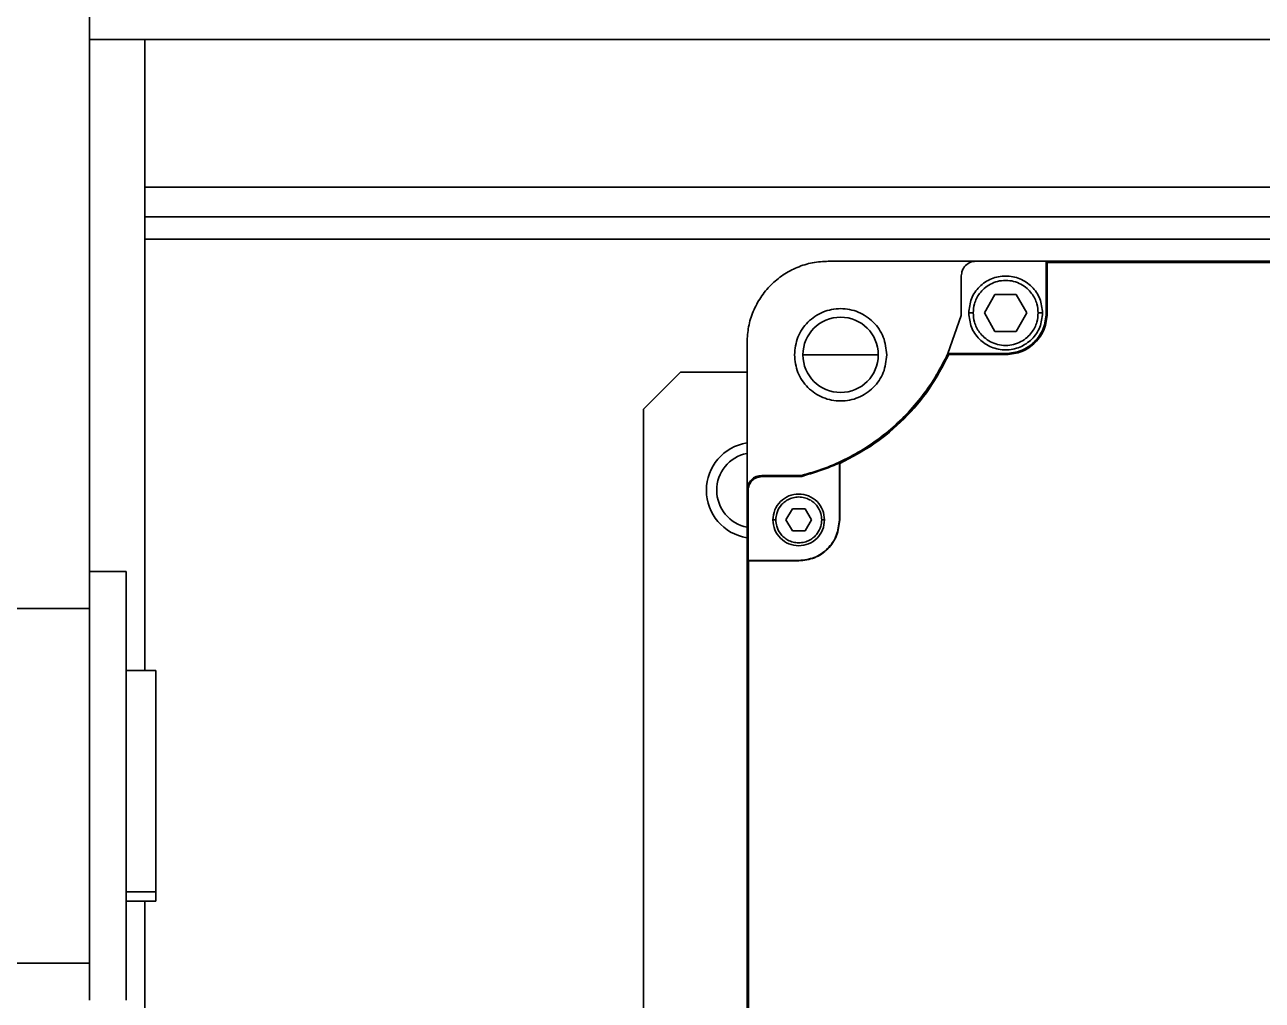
# Model space of a CAD drawing. Header units: millimetres. Extents: x -1052 to 3351, y 0 to 2015.
# Drawn here: x -378.258 to -375.78, y 1683.091 to 1685.043 of the extents above; entities that cross this region are included whole.
import ezdxf

# ---------------------------------------------------------------- set-up
doc = ezdxf.new("R2010")
doc.units = ezdxf.units.MM

msp = doc.modelspace()

# ---------------------------------------------------------------- linework, layer by layer
at = {"color": 7, "linetype": 'Continuous', "lineweight": 35}
for p, q in [((-378.1281, 1693.2956), (-378.1281, 1683.9489)), ((-378.1281, 1693.2956), (-378.1281, 1683.9489)), ((-378.1281, 1685.0139), (-378.0172, 1685.0139)), ((-378.1281, 1685.0139), (-378.0172, 1685.0139)), ((-378.0172, 1685.0139), (-373.5057, 1685.0139)), ((-378.0172, 1685.0139), (-378.0172, 1684.7181)), ((-378.0172, 1685.0139), (-378.0172, 1683.7507)), ((-378.0172, 1685.0139), (-373.5057, 1685.0139)), ((-378.0172, 1685.0139), (-378.0172, 1684.7181)), ((-378.0172, 1685.0139), (-378.0172, 1683.7507)), ((-378.0172, 1684.7181), (-373.5057, 1684.7181)), ((-378.0172, 1684.7181), (-373.5057, 1684.7181)), ((-373.5057, 1684.6589), (-378.0172, 1684.6589)), ((-373.5057, 1684.6589), (-378.0172, 1684.6589)), ((-373.5057, 1684.6145), (-378.0172, 1684.6145)), ((-373.5057, 1684.6145), (-378.0172, 1684.6145)), ((-376.6489, 1684.5701), (-376.353, 1684.5701)), ((-376.6489, 1684.5701), (-376.353, 1684.5701)), ((-376.3532, 1684.5702), (-376.2126, 1684.5702)), ((-376.3532, 1684.5702), (-376.2126, 1684.5702)), ((-376.2126, 1684.5702), (-376.2126, 1684.4666)), ((-375.3103, 1684.5702), (-376.2126, 1684.5702)), ((-376.2126, 1684.5702), (-376.2126, 1684.4666)), ((-375.3103, 1684.5702), (-376.2126, 1684.5702)), ((-376.2118, 1684.5687), (-375.311, 1684.5687)), ((-376.2105, 1684.5674), (-376.2118, 1684.5687)), ((-376.2118, 1684.4659), (-376.2118, 1684.5687)), ((-376.2118, 1684.5687), (-375.311, 1684.5687)), ((-376.2105, 1684.5674), (-376.2118, 1684.5687)), ((-376.2118, 1684.4659), (-376.2118, 1684.5687)), ((-376.2105, 1684.5674), (-376.2105, 1684.4659)), ((-375.3123, 1684.5674), (-376.2105, 1684.5674)), ((-376.2105, 1684.5674), (-376.2105, 1684.4659)), ((-375.3123, 1684.5674), (-376.2105, 1684.5674)), ((-376.3828, 1684.5406), (-376.3828, 1684.4613)), ((-376.3828, 1684.5406), (-376.3828, 1684.4613)), ((-376.3153, 1684.5036), (-376.3366, 1684.4666)), ((-376.3153, 1684.5036), (-376.3366, 1684.4666)), ((-376.2726, 1684.5036), (-376.3153, 1684.5036)), ((-376.2726, 1684.5036), (-376.3153, 1684.5036)), ((-376.2512, 1684.4666), (-376.2726, 1684.5036)), ((-376.2512, 1684.4666), (-376.2726, 1684.5036)), ((-376.3828, 1684.4613), (-376.4098, 1684.3852)), ((-376.3828, 1684.4613), (-376.4098, 1684.3852)), ((-376.3153, 1684.4296), (-376.3366, 1684.4666)), ((-376.3153, 1684.4296), (-376.3366, 1684.4666)), ((-376.2726, 1684.4296), (-376.2512, 1684.4666)), ((-376.2726, 1684.4296), (-376.2512, 1684.4666)), ((-376.2118, 1684.4659), (-376.2105, 1684.4659)), ((-376.2118, 1684.4659), (-376.2105, 1684.4659)), ((-376.3153, 1684.4296), (-376.2726, 1684.4296)), ((-376.3153, 1684.4296), (-376.2726, 1684.4296)), ((-376.8116, 1684.1115), (-376.8116, 1684.4074)), ((-376.8116, 1684.1115), (-376.8116, 1684.4074)), ((-376.6243, 1684.3828), (-376.6998, 1684.3828)), ((-376.6243, 1684.3828), (-376.6998, 1684.3828)), ((-376.6243, 1684.3828), (-376.5489, 1684.3828)), ((-376.6243, 1684.3828), (-376.5489, 1684.3828)), ((-376.2939, 1684.3852), (-376.4098, 1684.3852)), ((-376.2939, 1684.3852), (-376.4098, 1684.3852)), ((-376.4083, 1684.3845), (-376.2932, 1684.3845)), ((-376.4083, 1684.3845), (-376.4075, 1684.3832)), ((-376.4083, 1684.3845), (-376.2932, 1684.3845)), ((-376.4083, 1684.3845), (-376.4075, 1684.3832)), ((-376.2932, 1684.3832), (-376.4075, 1684.3832)), ((-376.2932, 1684.3832), (-376.4075, 1684.3832)), ((-376.2932, 1684.3832), (-376.2932, 1684.3845)), ((-376.2932, 1684.3832), (-376.2932, 1684.3845)), ((-376.9448, 1684.3483), (-377.0187, 1684.2743)), ((-376.9448, 1684.3483), (-377.0187, 1684.2743)), ((-376.9448, 1684.3483), (-376.8116, 1684.3483)), ((-376.9448, 1684.3483), (-376.8116, 1684.3483)), ((-377.0187, 1682.7655), (-377.0187, 1684.2743)), ((-377.0187, 1682.7655), (-377.0187, 1684.2743)), ((-376.6268, 1684.1657), (-376.7022, 1684.139)), ((-376.6268, 1684.1657), (-376.7022, 1684.139)), ((-376.6268, 1684.1657), (-376.6262, 1684.1653)), ((-376.6268, 1684.0524), (-376.6268, 1684.1657)), ((-376.6268, 1684.1657), (-376.6262, 1684.1653)), ((-376.6268, 1684.0524), (-376.6268, 1684.1657)), ((-376.6262, 1684.1653), (-376.6262, 1684.0524)), ((-376.6262, 1684.1653), (-376.6262, 1684.0524)), ((-376.7028, 1684.1413), (-376.7821, 1684.1413)), ((-376.7028, 1684.1413), (-376.7821, 1684.1413)), ((-376.7821, 1684.1397), (-376.7821, 1684.139)), ((-376.7821, 1684.1397), (-376.7024, 1684.1397)), ((-376.7821, 1684.1397), (-376.7821, 1684.139)), ((-376.7821, 1684.1397), (-376.7024, 1684.1397)), ((-376.7821, 1684.139), (-376.7023, 1684.139)), ((-376.7821, 1684.139), (-376.7023, 1684.139)), ((-376.7023, 1684.139), (-376.7024, 1684.1397)), ((-376.7024, 1684.1397), (-376.7024, 1684.1397)), ((-376.7023, 1684.139), (-376.7024, 1684.1397)), ((-376.7024, 1684.1397), (-376.7024, 1684.1397)), ((-376.7022, 1684.139), (-376.7023, 1684.139)), ((-376.7022, 1684.139), (-376.7023, 1684.139)), ((-376.8117, 1684.1117), (-376.8117, 1682.9282)), ((-376.8117, 1684.1117), (-376.8117, 1682.9282)), ((-376.8102, 1682.9283), (-376.8102, 1684.1116)), ((-376.8094, 1684.1116), (-376.8102, 1684.1116)), ((-376.8102, 1682.9283), (-376.8102, 1684.1116)), ((-376.8094, 1684.1116), (-376.8102, 1684.1116)), ((-376.8094, 1683.9711), (-376.8094, 1684.1116)), ((-376.8094, 1683.9711), (-376.8094, 1684.1116)), ((-376.7337, 1684.0524), (-376.7209, 1684.0746)), ((-376.7337, 1684.0524), (-376.7209, 1684.0746)), ((-376.7209, 1684.0746), (-376.6953, 1684.0746)), ((-376.7209, 1684.0746), (-376.6953, 1684.0746)), ((-376.6953, 1684.0746), (-376.6825, 1684.0524)), ((-376.6953, 1684.0746), (-376.6825, 1684.0524)), ((-376.7209, 1684.0302), (-376.7337, 1684.0524)), ((-376.7209, 1684.0302), (-376.7337, 1684.0524)), ((-376.6825, 1684.0524), (-376.6953, 1684.0302)), ((-376.6825, 1684.0524), (-376.6953, 1684.0302)), ((-376.6268, 1684.0524), (-376.6262, 1684.0524)), ((-376.6268, 1684.0524), (-376.6262, 1684.0524)), ((-376.6953, 1684.0302), (-376.7209, 1684.0302)), ((-376.6953, 1684.0302), (-376.7209, 1684.0302)), ((-376.8089, 1683.9705), (-376.8094, 1683.9711)), ((-376.8094, 1683.9711), (-376.7081, 1683.9711)), ((-376.8089, 1683.9705), (-376.8094, 1683.9711)), ((-376.8094, 1683.9711), (-376.7081, 1683.9711)), ((-376.8089, 1683.9705), (-376.8089, 1683.0693)), ((-376.7081, 1683.9705), (-376.8089, 1683.9705)), ((-376.8089, 1683.9705), (-376.8089, 1683.0693)), ((-376.7081, 1683.9705), (-376.8089, 1683.9705)), ((-376.7081, 1683.9711), (-376.7081, 1683.9705)), ((-376.7081, 1683.9711), (-376.7081, 1683.9705)), ((-378.0542, 1683.9489), (-378.1281, 1683.9489)), ((-378.1281, 1683.091), (-378.1281, 1683.9489)), ((-378.0542, 1683.9489), (-378.1281, 1683.9489)), ((-378.1281, 1683.091), (-378.1281, 1683.9489)), ((-378.0542, 1683.091), (-378.0542, 1683.9489)), ((-378.0542, 1683.091), (-378.0542, 1683.9489)), ((-378.1281, 1683.8749), (-378.8085, 1683.8749)), ((-378.1281, 1683.8749), (-378.8085, 1683.8749)), ((-378.0542, 1683.7507), (-377.995, 1683.7507)), ((-378.0542, 1683.7507), (-377.995, 1683.7507)), ((-377.995, 1683.7507), (-377.995, 1683.3081)), ((-377.995, 1683.7507), (-377.995, 1683.3081)), ((-377.995, 1683.3081), (-378.0542, 1683.3081)), ((-377.995, 1683.3081), (-378.0542, 1683.3081)), ((-377.995, 1683.2892), (-377.995, 1683.3081)), ((-377.995, 1683.2892), (-377.995, 1683.3081)), ((-378.0542, 1683.2892), (-377.995, 1683.2892)), ((-378.0542, 1683.2892), (-377.995, 1683.2892)), ((-378.0172, 1683.2892), (-378.0172, 1682.026)), ((-378.0172, 1683.2892), (-378.0172, 1682.026)), ((-378.8085, 1683.1649), (-378.1281, 1683.1649)), ((-378.8085, 1683.1649), (-378.1281, 1683.1649))]:
    msp.add_line(p, q, dxfattribs=at)
for centre, radius, start, end in [((-376.6243, 1684.3828), 0.0754, 0, 180), ((-376.6243, 1684.3828), 0.0754, 0, 180), ((-376.6243, 1684.3828), 0.0754, 180, 0), ((-376.6243, 1684.3828), 0.0754, 180, 0), ((-376.7969, 1684.1116), 0.0961, 99.0397, 180), ((-376.7969, 1684.1116), 0.0961, 99.0397, 180), ((-376.7969, 1684.1116), 0.0754, 101.5621, 258.6923), ((-376.7969, 1684.1116), 0.0754, 101.5621, 258.6923), ((-376.7969, 1684.1116), 0.0961, 180, 260.8984), ((-376.7969, 1684.1116), 0.0961, 180, 260.8984)]:
    msp.add_arc(centre, radius, start, end, dxfattribs=at)
for points, knots in [([(-376.8116, 1684.4074), (-376.811, 1684.418), (-376.8098, 1684.4393), (-376.8001, 1684.47), (-376.785, 1684.4983), (-376.7647, 1684.5232), (-376.7398, 1684.5435), (-376.7115, 1684.5586), (-376.6808, 1684.5683), (-376.6595, 1684.5695), (-376.6489, 1684.5701)], [0, 0, 0, 0, 2.158701, 4.317381, 6.476083, 8.634733, 10.79342, 12.952096, 15.110776, 17.269477, 17.269477, 17.269477, 17.269477]), ([(-376.8116, 1684.4074), (-376.811, 1684.418), (-376.8098, 1684.4393), (-376.8001, 1684.47), (-376.785, 1684.4983), (-376.7647, 1684.5232), (-376.7398, 1684.5435), (-376.7115, 1684.5586), (-376.6808, 1684.5683), (-376.6595, 1684.5695), (-376.6489, 1684.5701)], [0, 0, 0, 0, 2.158701, 4.317381, 6.476083, 8.634733, 10.79342, 12.952096, 15.110776, 17.269477, 17.269477, 17.269477, 17.269477]), ([(-376.3532, 1684.5702), (-376.3571, 1684.5698), (-376.3648, 1684.5689), (-376.3746, 1684.562), (-376.3814, 1684.5523), (-376.3823, 1684.5445), (-376.3828, 1684.5406)], [0, 0, 0, 0, 0.783338, 1.566598, 2.349876, 3.13312, 3.13312, 3.13312, 3.13312]), ([(-376.3532, 1684.5702), (-376.3571, 1684.5698), (-376.3648, 1684.5689), (-376.3746, 1684.562), (-376.3814, 1684.5523), (-376.3823, 1684.5445), (-376.3828, 1684.5406)], [0, 0, 0, 0, 0.783338, 1.566598, 2.349876, 3.13312, 3.13312, 3.13312, 3.13312]), ([(-376.3679, 1684.4666), (-376.3668, 1684.4763), (-376.3646, 1684.4956), (-376.3475, 1684.5203), (-376.323, 1684.5367), (-376.2939, 1684.5425), (-376.2649, 1684.5367), (-376.2404, 1684.5203), (-376.2233, 1684.4956), (-376.2211, 1684.4763), (-376.22, 1684.4666)], [0, 0, 0, 0, 1.95921, 3.918445, 5.877631, 7.836864, 9.796098, 11.755284, 13.714519, 15.673729, 15.673729, 15.673729, 15.673729]), ([(-376.3679, 1684.4666), (-376.3668, 1684.4763), (-376.3646, 1684.4956), (-376.3475, 1684.5203), (-376.323, 1684.5367), (-376.2939, 1684.5425), (-376.2649, 1684.5367), (-376.2404, 1684.5203), (-376.2233, 1684.4956), (-376.2211, 1684.4763), (-376.22, 1684.4666)], [0, 0, 0, 0, 1.95921, 3.918445, 5.877631, 7.836864, 9.796098, 11.755284, 13.714519, 15.673729, 15.673729, 15.673729, 15.673729]), ([(-376.359, 1684.4666), (-376.3585, 1684.4728), (-376.3573, 1684.4867), (-376.3485, 1684.5036), (-376.3368, 1684.5163), (-376.3246, 1684.5247), (-376.31, 1684.5304), (-376.2939, 1684.5324), (-376.2779, 1684.5304), (-376.2633, 1684.5247), (-376.2511, 1684.5163), (-376.2393, 1684.5036), (-376.2305, 1684.4867), (-376.2294, 1684.4728), (-376.2289, 1684.4666)], [0, 0, 0, 0, 1.247272, 2.824977, 3.748234, 4.749755, 5.81094, 6.904933, 7.998808, 9.060105, 10.061528, 10.984866, 12.562517, 13.809806, 13.809806, 13.809806, 13.809806]), ([(-376.359, 1684.4666), (-376.3585, 1684.4728), (-376.3573, 1684.4867), (-376.3485, 1684.5036), (-376.3368, 1684.5163), (-376.3246, 1684.5247), (-376.31, 1684.5304), (-376.2939, 1684.5324), (-376.2779, 1684.5304), (-376.2633, 1684.5247), (-376.2511, 1684.5163), (-376.2393, 1684.5036), (-376.2305, 1684.4867), (-376.2294, 1684.4728), (-376.2289, 1684.4666)], [0, 0, 0, 0, 1.247272, 2.824977, 3.748234, 4.749755, 5.81094, 6.904933, 7.998808, 9.060105, 10.061528, 10.984866, 12.562517, 13.809806, 13.809806, 13.809806, 13.809806]), ([(-376.5319, 1684.3828), (-376.5333, 1684.3949), (-376.536, 1684.4191), (-376.5574, 1684.4499), (-376.588, 1684.4705), (-376.6243, 1684.4777), (-376.6607, 1684.4705), (-376.6912, 1684.4499), (-376.7126, 1684.4191), (-376.7154, 1684.3949), (-376.7168, 1684.3828)], [0, 0, 0, 0, 2.449015, 4.898046, 7.347053, 9.796126, 12.245082, 14.694089, 17.14312, 19.592135, 19.592135, 19.592135, 19.592135]), ([(-376.5319, 1684.3828), (-376.5333, 1684.3949), (-376.536, 1684.4191), (-376.5574, 1684.4499), (-376.588, 1684.4705), (-376.6243, 1684.4777), (-376.6607, 1684.4705), (-376.6912, 1684.4499), (-376.7126, 1684.4191), (-376.7154, 1684.3949), (-376.7168, 1684.3828)], [0, 0, 0, 0, 2.449015, 4.898046, 7.347053, 9.796126, 12.245082, 14.694089, 17.14312, 19.592135, 19.592135, 19.592135, 19.592135]), ([(-376.22, 1684.4666), (-376.2211, 1684.4569), (-376.2233, 1684.4376), (-376.2404, 1684.4129), (-376.2649, 1684.3965), (-376.2939, 1684.3907), (-376.323, 1684.3965), (-376.3475, 1684.4129), (-376.3646, 1684.4376), (-376.3668, 1684.4569), (-376.3679, 1684.4666)], [0, 0, 0, 0, 1.95924, 3.91845, 5.877635, 7.836869, 9.796103, 11.755288, 13.714498, 15.673738, 15.673738, 15.673738, 15.673738]), ([(-376.359, 1684.4666), (-376.3601, 1684.4666), (-376.3619, 1684.4666), (-376.3639, 1684.4666), (-376.3653, 1684.4666), (-376.3665, 1684.4666), (-376.3676, 1684.4666), (-376.3678, 1684.4666), (-376.3679, 1684.4666)], [0, 0, 0, 0, 0.1437087, 0.2210157, 0.2999769, 0.3789861, 0.4563608, 0.5999804, 0.5999804, 0.5999804, 0.5999804]), ([(-376.22, 1684.4666), (-376.2211, 1684.4569), (-376.2233, 1684.4376), (-376.2404, 1684.4129), (-376.2649, 1684.3965), (-376.2939, 1684.3907), (-376.323, 1684.3965), (-376.3475, 1684.4129), (-376.3646, 1684.4376), (-376.3668, 1684.4569), (-376.3679, 1684.4666)], [0, 0, 0, 0, 1.95924, 3.91845, 5.877635, 7.836869, 9.796103, 11.755288, 13.714498, 15.673738, 15.673738, 15.673738, 15.673738]), ([(-376.359, 1684.4666), (-376.3601, 1684.4666), (-376.3619, 1684.4666), (-376.3639, 1684.4666), (-376.3653, 1684.4666), (-376.3665, 1684.4666), (-376.3676, 1684.4666), (-376.3678, 1684.4666), (-376.3679, 1684.4666)], [0, 0, 0, 0, 0.1437087, 0.2210157, 0.2999769, 0.3789861, 0.4563608, 0.5999804, 0.5999804, 0.5999804, 0.5999804]), ([(-376.2289, 1684.4666), (-376.2294, 1684.4604), (-376.2305, 1684.4465), (-376.2393, 1684.4296), (-376.2511, 1684.4169), (-376.2633, 1684.4085), (-376.2779, 1684.4028), (-376.2939, 1684.4008), (-376.31, 1684.4028), (-376.3246, 1684.4085), (-376.3368, 1684.4169), (-376.3485, 1684.4296), (-376.3573, 1684.4465), (-376.3585, 1684.4604), (-376.359, 1684.4666)], [0, 0, 0, 0, 1.247289, 2.824967, 3.748284, 4.749706, 5.811003, 6.904882, 7.998879, 9.060064, 10.061586, 10.98482, 12.562552, 13.809824, 13.809824, 13.809824, 13.809824]), ([(-376.2289, 1684.4666), (-376.2294, 1684.4604), (-376.2305, 1684.4465), (-376.2393, 1684.4296), (-376.2511, 1684.4169), (-376.2633, 1684.4085), (-376.2779, 1684.4028), (-376.2939, 1684.4008), (-376.31, 1684.4028), (-376.3246, 1684.4085), (-376.3368, 1684.4169), (-376.3485, 1684.4296), (-376.3573, 1684.4465), (-376.3585, 1684.4604), (-376.359, 1684.4666)], [0, 0, 0, 0, 1.247289, 2.824967, 3.748284, 4.749706, 5.811003, 6.904882, 7.998879, 9.060064, 10.061586, 10.98482, 12.562552, 13.809824, 13.809824, 13.809824, 13.809824]), ([(-376.2126, 1684.4666), (-376.2138, 1684.4559), (-376.2162, 1684.4346), (-376.2351, 1684.4077), (-376.262, 1684.3889), (-376.2833, 1684.3865), (-376.2939, 1684.3852)], [0, 0, 0, 0, 2.153963, 4.307901, 6.461872, 8.615835, 8.615835, 8.615835, 8.615835]), ([(-376.2126, 1684.4666), (-376.2138, 1684.4559), (-376.2162, 1684.4346), (-376.2351, 1684.4077), (-376.262, 1684.3889), (-376.2833, 1684.3865), (-376.2939, 1684.3852)], [0, 0, 0, 0, 2.153963, 4.307901, 6.461872, 8.615835, 8.615835, 8.615835, 8.615835]), ([(-376.2105, 1684.4659), (-376.2118, 1684.455), (-376.2143, 1684.4334), (-376.2334, 1684.4061), (-376.2607, 1684.3869), (-376.2824, 1684.3845), (-376.2932, 1684.3832)], [0, 0, 0, 0, 2.188158, 4.376294, 6.564379, 8.75262, 8.75262, 8.75262, 8.75262]), ([(-376.2932, 1684.3845), (-376.2825, 1684.3857), (-376.2612, 1684.3882), (-376.2343, 1684.407), (-376.2155, 1684.4339), (-376.2131, 1684.4552), (-376.2118, 1684.4659)], [0, 0, 0, 0, 2.153963, 4.307918, 6.461922, 8.615885, 8.615885, 8.615885, 8.615885]), ([(-376.2105, 1684.4659), (-376.2118, 1684.455), (-376.2143, 1684.4334), (-376.2334, 1684.4061), (-376.2607, 1684.3869), (-376.2824, 1684.3845), (-376.2932, 1684.3832)], [0, 0, 0, 0, 2.188158, 4.376294, 6.564379, 8.75262, 8.75262, 8.75262, 8.75262]), ([(-376.2932, 1684.3845), (-376.2825, 1684.3857), (-376.2612, 1684.3882), (-376.2343, 1684.407), (-376.2155, 1684.4339), (-376.2131, 1684.4552), (-376.2118, 1684.4659)], [0, 0, 0, 0, 2.153963, 4.307918, 6.461922, 8.615885, 8.615885, 8.615885, 8.615885]), ([(-376.22, 1684.4666), (-376.2201, 1684.4666), (-376.2203, 1684.4666), (-376.2214, 1684.4666), (-376.2225, 1684.4666), (-376.224, 1684.4666), (-376.226, 1684.4666), (-376.2277, 1684.4666), (-376.2289, 1684.4666)], [0, 0, 0, 0, 0.1436196, 0.2209943, 0.3000035, 0.3789646, 0.4562717, 0.5999804, 0.5999804, 0.5999804, 0.5999804]), ([(-376.22, 1684.4666), (-376.2201, 1684.4666), (-376.2203, 1684.4666), (-376.2214, 1684.4666), (-376.2225, 1684.4666), (-376.224, 1684.4666), (-376.226, 1684.4666), (-376.2277, 1684.4666), (-376.2289, 1684.4666)], [0, 0, 0, 0, 0.1436196, 0.2209943, 0.3000035, 0.3789646, 0.4562717, 0.5999804, 0.5999804, 0.5999804, 0.5999804]), ([(-376.7168, 1684.3828), (-376.7154, 1684.3707), (-376.7126, 1684.3465), (-376.6912, 1684.3158), (-376.6607, 1684.2952), (-376.6243, 1684.288), (-376.588, 1684.2952), (-376.5574, 1684.3158), (-376.536, 1684.3465), (-376.5333, 1684.3707), (-376.5319, 1684.3828)], [0, 0, 0, 0, 2.449044, 4.898051, 7.347074, 9.796024, 12.245091, 14.694115, 17.143121, 19.592165, 19.592165, 19.592165, 19.592165]), ([(-376.7168, 1684.3828), (-376.7154, 1684.3707), (-376.7126, 1684.3465), (-376.6912, 1684.3158), (-376.6607, 1684.2952), (-376.6243, 1684.288), (-376.588, 1684.2952), (-376.5574, 1684.3158), (-376.536, 1684.3465), (-376.5333, 1684.3707), (-376.5319, 1684.3828)], [0, 0, 0, 0, 2.449044, 4.898051, 7.347074, 9.796024, 12.245091, 14.694115, 17.143121, 19.592165, 19.592165, 19.592165, 19.592165]), ([(-376.4098, 1684.3852), (-376.4171, 1684.3706), (-376.4318, 1684.3412), (-376.4599, 1684.3006), (-376.492, 1684.2631), (-376.5281, 1684.2295), (-376.5677, 1684.2), (-376.6104, 1684.1753), (-376.6554, 1684.155), (-376.687, 1684.1458), (-376.7028, 1684.1413)], [0, 0, 0, 0, 3.329934, 6.659878, 9.989784, 13.319739, 16.649646, 19.97956, 23.309512, 26.639426, 26.639426, 26.639426, 26.639426]), ([(-376.4098, 1684.3852), (-376.4171, 1684.3706), (-376.4318, 1684.3412), (-376.4599, 1684.3006), (-376.492, 1684.2631), (-376.5281, 1684.2295), (-376.5677, 1684.2), (-376.6104, 1684.1753), (-376.6554, 1684.155), (-376.687, 1684.1458), (-376.7028, 1684.1413)], [0, 0, 0, 0, 3.329934, 6.659878, 9.989784, 13.319739, 16.649646, 19.97956, 23.309512, 26.639426, 26.639426, 26.639426, 26.639426]), ([(-376.7024, 1684.1397), (-376.6866, 1684.1443), (-376.6549, 1684.1535), (-376.6097, 1684.1738), (-376.5669, 1684.1987), (-376.5272, 1684.2282), (-376.4909, 1684.2619), (-376.4587, 1684.2995), (-376.4305, 1684.3403), (-376.4157, 1684.3698), (-376.4083, 1684.3845)], [0, 0, 0, 0, 3.341867, 6.683614, 10.025503, 13.367249, 16.7091, 20.050894, 23.392709, 26.734547, 26.734547, 26.734547, 26.734547]), ([(-376.7024, 1684.1397), (-376.6866, 1684.1443), (-376.6549, 1684.1535), (-376.6097, 1684.1738), (-376.5669, 1684.1987), (-376.5272, 1684.2282), (-376.4909, 1684.2619), (-376.4587, 1684.2995), (-376.4305, 1684.3403), (-376.4157, 1684.3698), (-376.4083, 1684.3845)], [0, 0, 0, 0, 3.341867, 6.683614, 10.025503, 13.367249, 16.7091, 20.050894, 23.392709, 26.734547, 26.734547, 26.734547, 26.734547]), ([(-376.4075, 1684.3832), (-376.4198, 1684.3599), (-376.4443, 1684.3134), (-376.496, 1684.2534), (-376.5562, 1684.2019), (-376.6029, 1684.1775), (-376.6262, 1684.1653)], [0, 0, 0, 0, 5.324134, 10.648264, 15.972444, 21.2966, 21.2966, 21.2966, 21.2966]), ([(-376.4075, 1684.3832), (-376.4198, 1684.3599), (-376.4443, 1684.3134), (-376.496, 1684.2534), (-376.5562, 1684.2019), (-376.6029, 1684.1775), (-376.6262, 1684.1653)], [0, 0, 0, 0, 5.324134, 10.648264, 15.972444, 21.2966, 21.2966, 21.2966, 21.2966]), ([(-376.8117, 1684.1117), (-376.8113, 1684.1155), (-376.8104, 1684.1233), (-376.8035, 1684.1331), (-376.7938, 1684.1399), (-376.786, 1684.1408), (-376.7821, 1684.1413)], [0, 0, 0, 0, 0.783273, 1.566526, 2.349803, 3.133018, 3.133018, 3.133018, 3.133018]), ([(-376.8117, 1684.1117), (-376.8113, 1684.1155), (-376.8104, 1684.1233), (-376.8035, 1684.1331), (-376.7938, 1684.1399), (-376.786, 1684.1408), (-376.7821, 1684.1413)], [0, 0, 0, 0, 0.783273, 1.566526, 2.349803, 3.133018, 3.133018, 3.133018, 3.133018]), ([(-376.8102, 1684.1116), (-376.8097, 1684.1153), (-376.8089, 1684.1226), (-376.8024, 1684.1319), (-376.7931, 1684.1384), (-376.7857, 1684.1393), (-376.7821, 1684.1397)], [0, 0, 0, 0, 0.744109, 1.488203, 2.232321, 2.976378, 2.976378, 2.976378, 2.976378]), ([(-376.8102, 1684.1116), (-376.8097, 1684.1153), (-376.8089, 1684.1226), (-376.8024, 1684.1319), (-376.7931, 1684.1384), (-376.7857, 1684.1393), (-376.7821, 1684.1397)], [0, 0, 0, 0, 0.744109, 1.488203, 2.232321, 2.976378, 2.976378, 2.976378, 2.976378]), ([(-376.8094, 1684.1116), (-376.809, 1684.1152), (-376.8082, 1684.1224), (-376.8019, 1684.1314), (-376.7928, 1684.1377), (-376.7857, 1684.1386), (-376.7821, 1684.139)], [0, 0, 0, 0, 0.724961, 1.449906, 2.174794, 2.899813, 2.899813, 2.899813, 2.899813]), ([(-376.8094, 1684.1116), (-376.809, 1684.1152), (-376.8082, 1684.1224), (-376.8019, 1684.1314), (-376.7928, 1684.1377), (-376.7857, 1684.1386), (-376.7821, 1684.139)], [0, 0, 0, 0, 0.724961, 1.449906, 2.174794, 2.899813, 2.899813, 2.899813, 2.899813]), ([(-376.7599, 1684.0524), (-376.7591, 1684.0592), (-376.7575, 1684.0728), (-376.7456, 1684.09), (-376.7285, 1684.1015), (-376.7081, 1684.1055), (-376.6878, 1684.1015), (-376.6706, 1684.09), (-376.6587, 1684.0728), (-376.6571, 1684.0592), (-376.6563, 1684.0524)], [0, 0, 0, 0, 1.371442, 2.74288, 4.114326, 5.485821, 6.857316, 8.228763, 9.6002, 10.971643, 10.971643, 10.971643, 10.971643]), ([(-376.7599, 1684.0524), (-376.7591, 1684.0592), (-376.7575, 1684.0728), (-376.7456, 1684.09), (-376.7285, 1684.1015), (-376.7081, 1684.1055), (-376.6878, 1684.1015), (-376.6706, 1684.09), (-376.6587, 1684.0728), (-376.6571, 1684.0592), (-376.6563, 1684.0524)], [0, 0, 0, 0, 1.371442, 2.74288, 4.114326, 5.485821, 6.857316, 8.228763, 9.6002, 10.971643, 10.971643, 10.971643, 10.971643]), ([(-376.754, 1684.0524), (-376.7536, 1684.0568), (-376.7528, 1684.0666), (-376.7466, 1684.0785), (-376.7383, 1684.0874), (-376.7297, 1684.0934), (-376.7194, 1684.0973), (-376.7081, 1684.0988), (-376.6968, 1684.0973), (-376.6865, 1684.0934), (-376.6779, 1684.0874), (-376.6696, 1684.0785), (-376.6634, 1684.0666), (-376.6626, 1684.0568), (-376.6622, 1684.0524)], [0, 0, 0, 0, 0.878755, 1.99033, 2.640839, 3.34635, 4.094141, 4.864849, 5.635558, 6.383237, 7.088847, 7.739356, 8.850877, 9.729649, 9.729649, 9.729649, 9.729649]), ([(-376.754, 1684.0524), (-376.7536, 1684.0568), (-376.7528, 1684.0666), (-376.7466, 1684.0785), (-376.7383, 1684.0874), (-376.7297, 1684.0934), (-376.7194, 1684.0973), (-376.7081, 1684.0988), (-376.6968, 1684.0973), (-376.6865, 1684.0934), (-376.6779, 1684.0874), (-376.6696, 1684.0785), (-376.6634, 1684.0666), (-376.6626, 1684.0568), (-376.6622, 1684.0524)], [0, 0, 0, 0, 0.878755, 1.99033, 2.640839, 3.34635, 4.094141, 4.864849, 5.635558, 6.383237, 7.088847, 7.739356, 8.850877, 9.729649, 9.729649, 9.729649, 9.729649]), ([(-376.6563, 1684.0524), (-376.6571, 1684.0457), (-376.6587, 1684.0321), (-376.6706, 1684.0149), (-376.6878, 1684.0034), (-376.7081, 1683.9993), (-376.7285, 1684.0034), (-376.7456, 1684.0149), (-376.7575, 1684.0321), (-376.7591, 1684.0457), (-376.7599, 1684.0524)], [0, 0, 0, 0, 1.371471, 2.742885, 4.114331, 5.485832, 6.857332, 8.228779, 9.600192, 10.971663, 10.971663, 10.971663, 10.971663]), ([(-376.754, 1684.0524), (-376.7547, 1684.0524), (-376.7558, 1684.0524), (-376.7572, 1684.0524), (-376.7582, 1684.0524), (-376.7589, 1684.0524), (-376.7597, 1684.0524), (-376.7598, 1684.0524), (-376.7599, 1684.0524)], [0, 0, 0, 0, 0.0957667, 0.147308, 0.1999336, 0.2526184, 0.3041947, 0.3999472, 0.3999472, 0.3999472, 0.3999472]), ([(-376.6563, 1684.0524), (-376.6571, 1684.0457), (-376.6587, 1684.0321), (-376.6706, 1684.0149), (-376.6878, 1684.0034), (-376.7081, 1683.9993), (-376.7285, 1684.0034), (-376.7456, 1684.0149), (-376.7575, 1684.0321), (-376.7591, 1684.0457), (-376.7599, 1684.0524)], [0, 0, 0, 0, 1.371471, 2.742885, 4.114331, 5.485832, 6.857332, 8.228779, 9.600192, 10.971663, 10.971663, 10.971663, 10.971663]), ([(-376.754, 1684.0524), (-376.7547, 1684.0524), (-376.7558, 1684.0524), (-376.7572, 1684.0524), (-376.7582, 1684.0524), (-376.7589, 1684.0524), (-376.7597, 1684.0524), (-376.7598, 1684.0524), (-376.7599, 1684.0524)], [0, 0, 0, 0, 0.0957667, 0.147308, 0.1999336, 0.2526184, 0.3041947, 0.3999472, 0.3999472, 0.3999472, 0.3999472]), ([(-376.6622, 1684.0524), (-376.6626, 1684.0481), (-376.6634, 1684.0383), (-376.6696, 1684.0264), (-376.6779, 1684.0174), (-376.6865, 1684.0115), (-376.6968, 1684.0075), (-376.7081, 1684.0061), (-376.7194, 1684.0075), (-376.7297, 1684.0115), (-376.7383, 1684.0174), (-376.7466, 1684.0264), (-376.7528, 1684.0383), (-376.7536, 1684.0481), (-376.754, 1684.0524)], [0, 0, 0, 0, 0.878802, 1.990323, 2.640832, 3.346442, 4.09411, 4.864822, 5.635534, 6.383314, 7.088826, 7.739335, 8.850909, 9.729694, 9.729694, 9.729694, 9.729694]), ([(-376.6622, 1684.0524), (-376.6626, 1684.0481), (-376.6634, 1684.0383), (-376.6696, 1684.0264), (-376.6779, 1684.0174), (-376.6865, 1684.0115), (-376.6968, 1684.0075), (-376.7081, 1684.0061), (-376.7194, 1684.0075), (-376.7297, 1684.0115), (-376.7383, 1684.0174), (-376.7466, 1684.0264), (-376.7528, 1684.0383), (-376.7536, 1684.0481), (-376.754, 1684.0524)], [0, 0, 0, 0, 0.878802, 1.990323, 2.640832, 3.346442, 4.09411, 4.864822, 5.635534, 6.383314, 7.088826, 7.739335, 8.850909, 9.729694, 9.729694, 9.729694, 9.729694]), ([(-376.6262, 1684.0524), (-376.6274, 1684.0417), (-376.6299, 1684.0202), (-376.6488, 1683.9931), (-376.6759, 1683.9742), (-376.6974, 1683.9717), (-376.7081, 1683.9705)], [0, 0, 0, 0, 2.168987, 4.338, 6.507038, 8.676008, 8.676008, 8.676008, 8.676008]), ([(-376.7081, 1683.9711), (-376.6974, 1683.9723), (-376.6761, 1683.9747), (-376.6492, 1683.9936), (-376.6304, 1684.0204), (-376.628, 1684.0418), (-376.6268, 1684.0524)], [0, 0, 0, 0, 2.153963, 4.307934, 6.461872, 8.615835, 8.615835, 8.615835, 8.615835]), ([(-376.6262, 1684.0524), (-376.6274, 1684.0417), (-376.6299, 1684.0202), (-376.6488, 1683.9931), (-376.6759, 1683.9742), (-376.6974, 1683.9717), (-376.7081, 1683.9705)], [0, 0, 0, 0, 2.168987, 4.338, 6.507038, 8.676008, 8.676008, 8.676008, 8.676008]), ([(-376.7081, 1683.9711), (-376.6974, 1683.9723), (-376.6761, 1683.9747), (-376.6492, 1683.9936), (-376.6304, 1684.0204), (-376.628, 1684.0418), (-376.6268, 1684.0524)], [0, 0, 0, 0, 2.153963, 4.307934, 6.461872, 8.615835, 8.615835, 8.615835, 8.615835]), ([(-376.6563, 1684.0524), (-376.6564, 1684.0524), (-376.6565, 1684.0524), (-376.6573, 1684.0524), (-376.658, 1684.0524), (-376.659, 1684.0524), (-376.6604, 1684.0524), (-376.6615, 1684.0524), (-376.6622, 1684.0524)], [0, 0, 0, 0, 0.0957717, 0.1473157, 0.2000031, 0.2526315, 0.3041755, 0.3999472, 0.3999472, 0.3999472, 0.3999472]), ([(-376.6563, 1684.0524), (-376.6564, 1684.0524), (-376.6565, 1684.0524), (-376.6573, 1684.0524), (-376.658, 1684.0524), (-376.659, 1684.0524), (-376.6604, 1684.0524), (-376.6615, 1684.0524), (-376.6622, 1684.0524)], [0, 0, 0, 0, 0.0957717, 0.1473157, 0.2000031, 0.2526315, 0.3041755, 0.3999472, 0.3999472, 0.3999472, 0.3999472])]:
    msp.add_open_spline(points, degree=3, knots=knots, dxfattribs=at)

doc.saveas('drawing.dxf')
